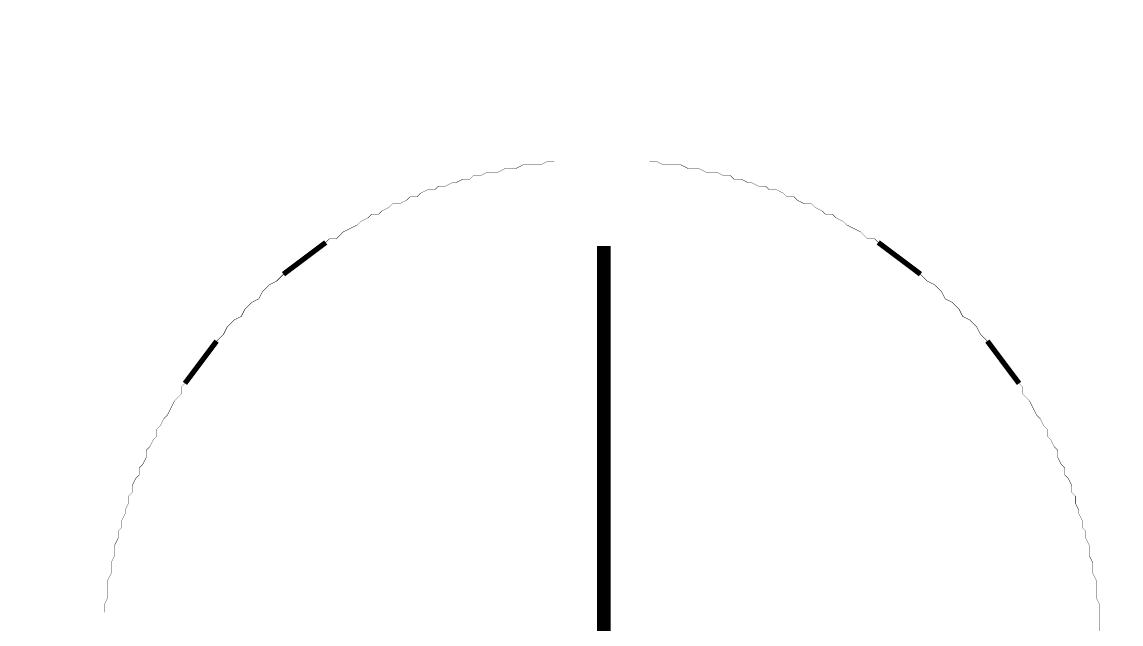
# Model space of a CAD drawing. Extents: x 0 to 595, y -1 to 841.
# Drawn here: x 434.14 to 440.76, y 217.62 to 221.24 of the extents above; entities that cross this region are included whole.
import ezdxf

# ---------------------------------------------------------------- set-up
doc = ezdxf.new("R2010")
doc.units = 0
doc.header["$MEASUREMENT"] = 0
doc.header["$XCLIPFRAME"] = 2
doc.linetypes.add('atContinuous2', pattern=[0])
doc.layers.add('at_Entity', color=7, linetype='Continuous')
picture_1 = doc.add_image_def('image1.jpg', size_in_pixel=(1446, 2048))

msp = doc.modelspace()

# ---------------------------------------------------------------- linework, layer by layer
at = {"layer": 'at_Entity', "color": 7}
for points in [[(434.6348, 217.6947, 0.00212, 0.00212, 0), (434.6348, 217.7371, 0.00212, 0.00212, 0), (434.656, 217.7795, 0.00212, 0.00212, 0), (434.656, 217.8854, 0.00212, 0.00212, 0), (434.6771, 217.9277, 0.00212, 0.00212, 0), (434.6771, 217.9913, 0.00212, 0.00212, 0), (434.6983, 218.0336, 0.00212, 0.00212, 0), (434.6983, 218.0972, 0.00212, 0.00212, 0), (434.7195, 218.1395, 0.00212, 0.00212, 0), (434.7195, 218.1819, 0.00212, 0.00212, 0), (434.7407, 218.2031, 0.00212, 0.00212, 0), (434.7407, 218.2454, 0.00212, 0.00212, 0), (434.7619, 218.2878, 0.00212, 0.00212, 0), (434.7619, 218.309, 0.00212, 0.00212, 0), (434.783, 218.3513, 0.00212, 0.00212, 0), (434.783, 218.3937, 0.00212, 0.00212, 0), (434.8042, 218.4149, 0.00212, 0.00212, 0), (434.8042, 218.4572, 0.00212, 0.00212, 0), (434.8254, 218.4996, 0.00212, 0.00212, 0), (434.8466, 218.5208, 0.00212, 0.00212, 0), (434.8466, 218.5631, 0.00212, 0.00212, 0), (434.8678, 218.5843, 0.00212, 0.00212, 0), (434.8889, 218.6267, 0.00212, 0.00212, 0), (434.8889, 218.669, 0.00212, 0.00212, 0), (434.9101, 218.6902, 0.00212, 0.00212, 0), (434.9313, 218.7326, 0.00212, 0.00212, 0), (434.9525, 218.7537, 0.00212, 0.00212, 0), (434.9525, 218.7961, 0.00212, 0.00212, 0), (434.9737, 218.8173, 0.00212, 0.00212, 0), (434.9948, 218.8596, 0.00212, 0.00212, 0), (435.016, 218.8808, 0.00212, 0.00212, 0), (435.0584, 218.9655, 0.00212, 0.00212, 0), (435.1007, 219.0079, 0.00212, 0.00212, 0), (435.1007, 219.0503, 0.00212, 0.00212, 0), (435.1219, 219.0714, 0.00212, 0.00212, 0), (435.3125, 219.3256, 0.00212, 0.00212, 0), (435.3337, 219.3468, 0.00212, 0.00212, 0), (435.3549, 219.368, 0.00212, 0.00212, 0), (435.3761, 219.4103, 0.00212, 0.00212, 0), (435.4184, 219.4527, 0.00212, 0.00212, 0), (435.4608, 219.4739, 0.00212, 0.00212, 0), (435.482, 219.5162, 0.00212, 0.00212, 0), (435.5032, 219.5374, 0.00212, 0.00212, 0), (435.5243, 219.5586, 0.00212, 0.00212, 0), (435.5667, 219.5798, 0.00212, 0.00212, 0), (435.5879, 219.6221, 0.00212, 0.00212, 0), (435.6302, 219.6645, 0.00212, 0.00212, 0), (435.6726, 219.6857, 0.00212, 0.00212, 0), (435.6938, 219.7068, 0.00212, 0.00212, 0), (435.715, 219.728, 0.00212, 0.00212, 0), (435.9691, 219.9186, 0.00212, 0.00212, 0), (435.9903, 219.9398, 0.00212, 0.00212, 0), (436.0327, 219.9398, 0.00212, 0.00212, 0), (436.075, 219.9822, 0.00212, 0.00212, 0), (436.1174, 220.0034, 0.00212, 0.00212, 0), (436.1597, 220.0245, 0.00212, 0.00212, 0), (436.1809, 220.0457, 0.00212, 0.00212, 0), (436.2233, 220.0669, 0.00212, 0.00212, 0), (436.2445, 220.0881, 0.00212, 0.00212, 0), (436.2868, 220.0881, 0.00212, 0.00212, 0), (436.308, 220.1093, 0.00212, 0.00212, 0), (436.3504, 220.1304, 0.00212, 0.00212, 0), (436.3715, 220.1516, 0.00212, 0.00212, 0), (436.4139, 220.1516, 0.00212, 0.00212, 0), (436.4563, 220.1728, 0.00212, 0.00212, 0), (436.4774, 220.194, 0.00212, 0.00212, 0), (436.5198, 220.194, 0.00212, 0.00212, 0), (436.541, 220.2152, 0.00212, 0.00212, 0), (436.5833, 220.2363, 0.00212, 0.00212, 0), (436.6257, 220.2363, 0.00212, 0.00212, 0), (436.6469, 220.2575, 0.00212, 0.00212, 0), (436.6892, 220.2575, 0.00212, 0.00212, 0), (436.7316, 220.2787, 0.00212, 0.00212, 0), (436.7528, 220.2787, 0.00212, 0.00212, 0), (436.7951, 220.2999, 0.00212, 0.00212, 0), (436.8375, 220.2999, 0.00212, 0.00212, 0), (436.8587, 220.3211, 0.00212, 0.00212, 0), (436.901, 220.3211, 0.00212, 0.00212, 0), (436.9434, 220.3422, 0.00212, 0.00212, 0), (437.0069, 220.3422, 0.00212, 0.00212, 0), (437.0493, 220.3634, 0.00212, 0.00212, 0), (437.1128, 220.3634, 0.00212, 0.00212, 0), (437.1552, 220.3846, 0.00212, 0.00212, 0), (437.2611, 220.3846, 0.00212, 0.00212, 0), (437.3035, 220.4058, 0.00212, 0.00212, 0), (437.3458, 220.4058, 0.00212, 0.00212, 0)], [(434.6348, 217.6947, 0.00212, 0.00212, 0), (434.6348, 217.7371, 0.00212, 0.00212, 0), (434.656, 217.7795, 0.00212, 0.00212, 0), (434.656, 217.8854, 0.00212, 0.00212, 0), (434.6771, 217.9277, 0.00212, 0.00212, 0), (434.6771, 217.9913, 0.00212, 0.00212, 0), (434.6983, 218.0336, 0.00212, 0.00212, 0), (434.6983, 218.0972, 0.00212, 0.00212, 0), (434.7195, 218.1395, 0.00212, 0.00212, 0), (434.7195, 218.1819, 0.00212, 0.00212, 0), (434.7407, 218.2031, 0.00212, 0.00212, 0), (434.7407, 218.2454, 0.00212, 0.00212, 0), (434.7619, 218.2878, 0.00212, 0.00212, 0), (434.7619, 218.309, 0.00212, 0.00212, 0), (434.783, 218.3513, 0.00212, 0.00212, 0), (434.783, 218.3937, 0.00212, 0.00212, 0), (434.8042, 218.4149, 0.00212, 0.00212, 0), (434.8042, 218.4572, 0.00212, 0.00212, 0), (434.8254, 218.4996, 0.00212, 0.00212, 0), (434.8466, 218.5208, 0.00212, 0.00212, 0), (434.8466, 218.5631, 0.00212, 0.00212, 0), (434.8678, 218.5843, 0.00212, 0.00212, 0), (434.8889, 218.6267, 0.00212, 0.00212, 0), (434.8889, 218.669, 0.00212, 0.00212, 0), (434.9101, 218.6902, 0.00212, 0.00212, 0), (434.9313, 218.7326, 0.00212, 0.00212, 0), (434.9525, 218.7537, 0.00212, 0.00212, 0), (434.9525, 218.7961, 0.00212, 0.00212, 0), (434.9737, 218.8173, 0.00212, 0.00212, 0), (434.9948, 218.8596, 0.00212, 0.00212, 0), (435.016, 218.8808, 0.00212, 0.00212, 0), (435.0584, 218.9655, 0.00212, 0.00212, 0), (435.1007, 219.0079, 0.00212, 0.00212, 0), (435.1007, 219.0503, 0.00212, 0.00212, 0), (435.1219, 219.0714, 0.00212, 0.00212, 0), (435.3125, 219.3256, 0.00212, 0.00212, 0), (435.3337, 219.3468, 0.00212, 0.00212, 0), (435.3549, 219.368, 0.00212, 0.00212, 0), (435.3761, 219.4103, 0.00212, 0.00212, 0), (435.4184, 219.4527, 0.00212, 0.00212, 0), (435.4608, 219.4739, 0.00212, 0.00212, 0), (435.482, 219.5162, 0.00212, 0.00212, 0), (435.5032, 219.5374, 0.00212, 0.00212, 0), (435.5243, 219.5586, 0.00212, 0.00212, 0), (435.5667, 219.5798, 0.00212, 0.00212, 0), (435.5879, 219.6221, 0.00212, 0.00212, 0), (435.6302, 219.6645, 0.00212, 0.00212, 0), (435.6726, 219.6857, 0.00212, 0.00212, 0), (435.6938, 219.7068, 0.00212, 0.00212, 0), (435.715, 219.728, 0.00212, 0.00212, 0), (435.9691, 219.9186, 0.00212, 0.00212, 0), (435.9903, 219.9398, 0.00212, 0.00212, 0), (436.0327, 219.9398, 0.00212, 0.00212, 0), (436.075, 219.9822, 0.00212, 0.00212, 0), (436.1174, 220.0034, 0.00212, 0.00212, 0), (436.1597, 220.0245, 0.00212, 0.00212, 0), (436.1809, 220.0457, 0.00212, 0.00212, 0), (436.2233, 220.0669, 0.00212, 0.00212, 0), (436.2445, 220.0881, 0.00212, 0.00212, 0), (436.2868, 220.0881, 0.00212, 0.00212, 0), (436.308, 220.1093, 0.00212, 0.00212, 0), (436.3504, 220.1304, 0.00212, 0.00212, 0), (436.3715, 220.1516, 0.00212, 0.00212, 0), (436.4139, 220.1516, 0.00212, 0.00212, 0), (436.4563, 220.1728, 0.00212, 0.00212, 0), (436.4774, 220.194, 0.00212, 0.00212, 0), (436.5198, 220.194, 0.00212, 0.00212, 0), (436.541, 220.2152, 0.00212, 0.00212, 0), (436.5833, 220.2363, 0.00212, 0.00212, 0), (436.6257, 220.2363, 0.00212, 0.00212, 0), (436.6469, 220.2575, 0.00212, 0.00212, 0), (436.6892, 220.2575, 0.00212, 0.00212, 0), (436.7316, 220.2787, 0.00212, 0.00212, 0), (436.7528, 220.2787, 0.00212, 0.00212, 0), (436.7951, 220.2999, 0.00212, 0.00212, 0), (436.8375, 220.2999, 0.00212, 0.00212, 0), (436.8587, 220.3211, 0.00212, 0.00212, 0), (436.901, 220.3211, 0.00212, 0.00212, 0), (436.9434, 220.3422, 0.00212, 0.00212, 0), (437.0069, 220.3422, 0.00212, 0.00212, 0), (437.0493, 220.3634, 0.00212, 0.00212, 0), (437.1128, 220.3634, 0.00212, 0.00212, 0), (437.1552, 220.3846, 0.00212, 0.00212, 0), (437.2611, 220.3846, 0.00212, 0.00212, 0), (437.3035, 220.4058, 0.00212, 0.00212, 0), (437.3458, 220.4058, 0.00212, 0.00212, 0)], [(434.6348, 217.6947, 0.00212, 0.00212, 0), (434.6348, 217.7371, 0.00212, 0.00212, 0), (434.656, 217.7795, 0.00212, 0.00212, 0), (434.656, 217.8854, 0.00212, 0.00212, 0), (434.6771, 217.9277, 0.00212, 0.00212, 0), (434.6771, 217.9913, 0.00212, 0.00212, 0), (434.6983, 218.0336, 0.00212, 0.00212, 0), (434.6983, 218.0972, 0.00212, 0.00212, 0), (434.7195, 218.1395, 0.00212, 0.00212, 0), (434.7195, 218.1819, 0.00212, 0.00212, 0), (434.7407, 218.2031, 0.00212, 0.00212, 0), (434.7407, 218.2454, 0.00212, 0.00212, 0), (434.7619, 218.2878, 0.00212, 0.00212, 0), (434.7619, 218.309, 0.00212, 0.00212, 0), (434.783, 218.3513, 0.00212, 0.00212, 0), (434.783, 218.3937, 0.00212, 0.00212, 0), (434.8042, 218.4149, 0.00212, 0.00212, 0), (434.8042, 218.4572, 0.00212, 0.00212, 0), (434.8254, 218.4996, 0.00212, 0.00212, 0), (434.8466, 218.5208, 0.00212, 0.00212, 0), (434.8466, 218.5631, 0.00212, 0.00212, 0), (434.8678, 218.5843, 0.00212, 0.00212, 0), (434.8889, 218.6267, 0.00212, 0.00212, 0), (434.8889, 218.669, 0.00212, 0.00212, 0), (434.9101, 218.6902, 0.00212, 0.00212, 0), (434.9313, 218.7326, 0.00212, 0.00212, 0), (434.9525, 218.7537, 0.00212, 0.00212, 0), (434.9525, 218.7961, 0.00212, 0.00212, 0), (434.9737, 218.8173, 0.00212, 0.00212, 0), (434.9948, 218.8596, 0.00212, 0.00212, 0), (435.016, 218.8808, 0.00212, 0.00212, 0), (435.0584, 218.9655, 0.00212, 0.00212, 0), (435.1007, 219.0079, 0.00212, 0.00212, 0), (435.1007, 219.0503, 0.00212, 0.00212, 0), (435.1219, 219.0714, 0.00212, 0.00212, 0), (435.3125, 219.3256, 0.00212, 0.00212, 0), (435.3337, 219.3468, 0.00212, 0.00212, 0), (435.3549, 219.368, 0.00212, 0.00212, 0), (435.3761, 219.4103, 0.00212, 0.00212, 0), (435.4184, 219.4527, 0.00212, 0.00212, 0), (435.4608, 219.4739, 0.00212, 0.00212, 0), (435.482, 219.5162, 0.00212, 0.00212, 0), (435.5032, 219.5374, 0.00212, 0.00212, 0), (435.5243, 219.5586, 0.00212, 0.00212, 0), (435.5667, 219.5798, 0.00212, 0.00212, 0), (435.5879, 219.6221, 0.00212, 0.00212, 0), (435.6302, 219.6645, 0.00212, 0.00212, 0), (435.6726, 219.6857, 0.00212, 0.00212, 0), (435.6938, 219.7068, 0.00212, 0.00212, 0), (435.715, 219.728, 0.00212, 0.00212, 0), (435.9691, 219.9186, 0.00212, 0.00212, 0), (435.9903, 219.9398, 0.00212, 0.00212, 0), (436.0327, 219.9398, 0.00212, 0.00212, 0), (436.075, 219.9822, 0.00212, 0.00212, 0), (436.1174, 220.0034, 0.00212, 0.00212, 0), (436.1597, 220.0245, 0.00212, 0.00212, 0), (436.1809, 220.0457, 0.00212, 0.00212, 0), (436.2233, 220.0669, 0.00212, 0.00212, 0), (436.2445, 220.0881, 0.00212, 0.00212, 0), (436.2868, 220.0881, 0.00212, 0.00212, 0), (436.308, 220.1093, 0.00212, 0.00212, 0), (436.3504, 220.1304, 0.00212, 0.00212, 0), (436.3715, 220.1516, 0.00212, 0.00212, 0), (436.4139, 220.1516, 0.00212, 0.00212, 0), (436.4563, 220.1728, 0.00212, 0.00212, 0), (436.4774, 220.194, 0.00212, 0.00212, 0), (436.5198, 220.194, 0.00212, 0.00212, 0), (436.541, 220.2152, 0.00212, 0.00212, 0), (436.5833, 220.2363, 0.00212, 0.00212, 0), (436.6257, 220.2363, 0.00212, 0.00212, 0), (436.6469, 220.2575, 0.00212, 0.00212, 0), (436.6892, 220.2575, 0.00212, 0.00212, 0), (436.7316, 220.2787, 0.00212, 0.00212, 0), (436.7528, 220.2787, 0.00212, 0.00212, 0), (436.7951, 220.2999, 0.00212, 0.00212, 0), (436.8375, 220.2999, 0.00212, 0.00212, 0), (436.8587, 220.3211, 0.00212, 0.00212, 0), (436.901, 220.3211, 0.00212, 0.00212, 0), (436.9434, 220.3422, 0.00212, 0.00212, 0), (437.0069, 220.3422, 0.00212, 0.00212, 0), (437.0493, 220.3634, 0.00212, 0.00212, 0), (437.1128, 220.3634, 0.00212, 0.00212, 0), (437.1552, 220.3846, 0.00212, 0.00212, 0), (437.2611, 220.3846, 0.00212, 0.00212, 0), (437.3035, 220.4058, 0.00212, 0.00212, 0), (437.3458, 220.4058, 0.00212, 0.00212, 0)], [(435.3125, 219.3256, 0.00212, 0.00212, 0), (435.3337, 219.3468, 0.00212, 0.00212, 0), (435.3549, 219.368, 0.00212, 0.00212, 0), (435.3761, 219.4103, 0.00212, 0.00212, 0), (435.4184, 219.4527, 0.00212, 0.00212, 0), (435.4608, 219.4739, 0.00212, 0.00212, 0), (435.482, 219.5162, 0.00212, 0.00212, 0), (435.5032, 219.5374, 0.00212, 0.00212, 0), (435.5243, 219.5586, 0.00212, 0.00212, 0), (435.5667, 219.5798, 0.00212, 0.00212, 0), (435.5879, 219.6221, 0.00212, 0.00212, 0), (435.6302, 219.6645, 0.00212, 0.00212, 0), (435.6726, 219.6857, 0.00212, 0.00212, 0), (435.6938, 219.7068, 0.00212, 0.00212, 0), (435.715, 219.728, 0.00212, 0.00212, 0), (435.9691, 219.9186, 0.00212, 0.00212, 0), (435.9903, 219.9398, 0.00212, 0.00212, 0), (436.0327, 219.9398, 0.00212, 0.00212, 0), (436.075, 219.9822, 0.00212, 0.00212, 0), (436.1174, 220.0034, 0.00212, 0.00212, 0), (436.1597, 220.0245, 0.00212, 0.00212, 0), (436.1809, 220.0457, 0.00212, 0.00212, 0), (436.2233, 220.0669, 0.00212, 0.00212, 0), (436.2445, 220.0881, 0.00212, 0.00212, 0), (436.2868, 220.0881, 0.00212, 0.00212, 0), (436.308, 220.1093, 0.00212, 0.00212, 0), (436.3504, 220.1304, 0.00212, 0.00212, 0), (436.3715, 220.1516, 0.00212, 0.00212, 0), (436.4139, 220.1516, 0.00212, 0.00212, 0), (436.4563, 220.1728, 0.00212, 0.00212, 0), (436.4774, 220.194, 0.00212, 0.00212, 0), (436.5198, 220.194, 0.00212, 0.00212, 0), (436.541, 220.2152, 0.00212, 0.00212, 0), (436.5833, 220.2363, 0.00212, 0.00212, 0), (436.6257, 220.2363, 0.00212, 0.00212, 0), (436.6469, 220.2575, 0.00212, 0.00212, 0), (436.6892, 220.2575, 0.00212, 0.00212, 0), (436.7316, 220.2787, 0.00212, 0.00212, 0), (436.7528, 220.2787, 0.00212, 0.00212, 0), (436.7951, 220.2999, 0.00212, 0.00212, 0), (436.8375, 220.2999, 0.00212, 0.00212, 0), (436.8587, 220.3211, 0.00212, 0.00212, 0), (436.901, 220.3211, 0.00212, 0.00212, 0), (436.9434, 220.3422, 0.00212, 0.00212, 0), (437.0069, 220.3422, 0.00212, 0.00212, 0), (437.0493, 220.3634, 0.00212, 0.00212, 0), (437.1128, 220.3634, 0.00212, 0.00212, 0), (437.1552, 220.3846, 0.00212, 0.00212, 0), (437.2611, 220.3846, 0.00212, 0.00212, 0), (437.3035, 220.4058, 0.00212, 0.00212, 0), (437.3458, 220.4058, 0.00212, 0.00212, 0)], [(435.9691, 219.9186, 0.00212, 0.00212, 0), (435.9903, 219.9398, 0.00212, 0.00212, 0), (436.0327, 219.9398, 0.00212, 0.00212, 0), (436.075, 219.9822, 0.00212, 0.00212, 0), (436.1174, 220.0034, 0.00212, 0.00212, 0), (436.1597, 220.0245, 0.00212, 0.00212, 0), (436.1809, 220.0457, 0.00212, 0.00212, 0), (436.2233, 220.0669, 0.00212, 0.00212, 0), (436.2445, 220.0881, 0.00212, 0.00212, 0), (436.2868, 220.0881, 0.00212, 0.00212, 0), (436.308, 220.1093, 0.00212, 0.00212, 0), (436.3504, 220.1304, 0.00212, 0.00212, 0), (436.3715, 220.1516, 0.00212, 0.00212, 0), (436.4139, 220.1516, 0.00212, 0.00212, 0), (436.4563, 220.1728, 0.00212, 0.00212, 0), (436.4774, 220.194, 0.00212, 0.00212, 0), (436.5198, 220.194, 0.00212, 0.00212, 0), (436.541, 220.2152, 0.00212, 0.00212, 0), (436.5833, 220.2363, 0.00212, 0.00212, 0), (436.6257, 220.2363, 0.00212, 0.00212, 0), (436.6469, 220.2575, 0.00212, 0.00212, 0), (436.6892, 220.2575, 0.00212, 0.00212, 0), (436.7316, 220.2787, 0.00212, 0.00212, 0), (436.7528, 220.2787, 0.00212, 0.00212, 0), (436.7951, 220.2999, 0.00212, 0.00212, 0), (436.8375, 220.2999, 0.00212, 0.00212, 0), (436.8587, 220.3211, 0.00212, 0.00212, 0), (436.901, 220.3211, 0.00212, 0.00212, 0), (436.9434, 220.3422, 0.00212, 0.00212, 0), (437.0069, 220.3422, 0.00212, 0.00212, 0), (437.0493, 220.3634, 0.00212, 0.00212, 0), (437.1128, 220.3634, 0.00212, 0.00212, 0), (437.1552, 220.3846, 0.00212, 0.00212, 0), (437.2611, 220.3846, 0.00212, 0.00212, 0), (437.3035, 220.4058, 0.00212, 0.00212, 0), (437.3458, 220.4058, 0.00212, 0.00212, 0)], [(437.9177, 220.4058, 0.00212, 0.00212, 0), (437.96, 220.4058, 0.00212, 0.00212, 0), (438.0024, 220.3846, 0.00212, 0.00212, 0), (438.1083, 220.3846, 0.00212, 0.00212, 0), (438.1507, 220.3634, 0.00212, 0.00212, 0), (438.2142, 220.3634, 0.00212, 0.00212, 0), (438.2566, 220.3422, 0.00212, 0.00212, 0), (438.3201, 220.3422, 0.00212, 0.00212, 0), (438.3625, 220.3211, 0.00212, 0.00212, 0), (438.4048, 220.3211, 0.00212, 0.00212, 0), (438.426, 220.2999, 0.00212, 0.00212, 0), (438.4684, 220.2999, 0.00212, 0.00212, 0), (438.5107, 220.2787, 0.00212, 0.00212, 0), (438.5319, 220.2787, 0.00212, 0.00212, 0), (438.5743, 220.2575, 0.00212, 0.00212, 0), (438.6166, 220.2575, 0.00212, 0.00212, 0), (438.6378, 220.2363, 0.00212, 0.00212, 0), (438.6802, 220.2363, 0.00212, 0.00212, 0), (438.7225, 220.2152, 0.00212, 0.00212, 0), (438.7437, 220.194, 0.00212, 0.00212, 0), (438.7861, 220.194, 0.00212, 0.00212, 0), (438.8072, 220.1728, 0.00212, 0.00212, 0), (438.8496, 220.1516, 0.00212, 0.00212, 0), (438.892, 220.1516, 0.00212, 0.00212, 0), (438.9131, 220.1304, 0.00212, 0.00212, 0), (438.9555, 220.1093, 0.00212, 0.00212, 0), (438.9767, 220.0881, 0.00212, 0.00212, 0), (439.019, 220.0881, 0.00212, 0.00212, 0), (439.0402, 220.0669, 0.00212, 0.00212, 0), (439.0826, 220.0457, 0.00212, 0.00212, 0), (439.1038, 220.0245, 0.00212, 0.00212, 0), (439.1885, 219.9822, 0.00212, 0.00212, 0), (439.2097, 219.961, 0.00212, 0.00212, 0), (439.2308, 219.9398, 0.00212, 0.00212, 0), (439.2732, 219.9398, 0.00212, 0.00212, 0), (439.2944, 219.9186, 0.00212, 0.00212, 0), (439.5485, 219.728, 0.00212, 0.00212, 0), (439.5697, 219.7068, 0.00212, 0.00212, 0), (439.5909, 219.6857, 0.00212, 0.00212, 0), (439.6333, 219.6645, 0.00212, 0.00212, 0), (439.6544, 219.6433, 0.00212, 0.00212, 0), (439.6756, 219.6221, 0.00212, 0.00212, 0), (439.6968, 219.5798, 0.00212, 0.00212, 0), (439.7392, 219.5586, 0.00212, 0.00212, 0), (439.7815, 219.5162, 0.00212, 0.00212, 0), (439.8027, 219.4739, 0.00212, 0.00212, 0), (439.8451, 219.4527, 0.00212, 0.00212, 0), (439.8662, 219.4315, 0.00212, 0.00212, 0), (439.8874, 219.4103, 0.00212, 0.00212, 0), (439.9086, 219.368, 0.00212, 0.00212, 0), (439.9298, 219.3468, 0.00212, 0.00212, 0), (439.951, 219.3256, 0.00212, 0.00212, 0), (440.1416, 219.0714, 0.00212, 0.00212, 0), (440.1628, 219.0503, 0.00212, 0.00212, 0), (440.1628, 219.0079, 0.00212, 0.00212, 0), (440.1839, 218.9867, 0.00212, 0.00212, 0), (440.2051, 218.9655, 0.00212, 0.00212, 0), (440.2263, 218.9232, 0.00212, 0.00212, 0), (440.2475, 218.8808, 0.00212, 0.00212, 0), (440.2687, 218.8596, 0.00212, 0.00212, 0), (440.2898, 218.8173, 0.00212, 0.00212, 0), (440.311, 218.7961, 0.00212, 0.00212, 0), (440.311, 218.7537, 0.00212, 0.00212, 0), (440.3322, 218.7326, 0.00212, 0.00212, 0), (440.3534, 218.6902, 0.00212, 0.00212, 0), (440.3746, 218.669, 0.00212, 0.00212, 0), (440.3746, 218.6267, 0.00212, 0.00212, 0), (440.3957, 218.5843, 0.00212, 0.00212, 0), (440.4169, 218.5631, 0.00212, 0.00212, 0), (440.4169, 218.5208, 0.00212, 0.00212, 0), (440.4381, 218.4996, 0.00212, 0.00212, 0), (440.4593, 218.4572, 0.00212, 0.00212, 0), (440.4593, 218.4149, 0.00212, 0.00212, 0), (440.4805, 218.3937, 0.00212, 0.00212, 0), (440.4805, 218.3513, 0.00212, 0.00212, 0), (440.5016, 218.309, 0.00212, 0.00212, 0), (440.5016, 218.2878, 0.00212, 0.00212, 0), (440.5228, 218.2454, 0.00212, 0.00212, 0), (440.5228, 218.2031, 0.00212, 0.00212, 0), (440.544, 218.1819, 0.00212, 0.00212, 0), (440.544, 218.1395, 0.00212, 0.00212, 0), (440.5652, 218.0972, 0.00212, 0.00212, 0), (440.5652, 218.0336, 0.00212, 0.00212, 0), (440.5864, 217.9913, 0.00212, 0.00212, 0), (440.5864, 217.9277, 0.00212, 0.00212, 0), (440.6075, 217.8854, 0.00212, 0.00212, 0), (440.6075, 217.7795, 0.00212, 0.00212, 0), (440.6287, 217.7371, 0.00212, 0.00212, 0), (440.6287, 217.4406, 0.00212, 0.00212, 0)], [(437.9177, 220.4058, 0.00212, 0.00212, 0), (437.96, 220.4058, 0.00212, 0.00212, 0), (438.0024, 220.3846, 0.00212, 0.00212, 0), (438.1083, 220.3846, 0.00212, 0.00212, 0), (438.1507, 220.3634, 0.00212, 0.00212, 0), (438.2142, 220.3634, 0.00212, 0.00212, 0), (438.2566, 220.3422, 0.00212, 0.00212, 0), (438.3201, 220.3422, 0.00212, 0.00212, 0), (438.3625, 220.3211, 0.00212, 0.00212, 0), (438.4048, 220.3211, 0.00212, 0.00212, 0), (438.426, 220.2999, 0.00212, 0.00212, 0), (438.4684, 220.2999, 0.00212, 0.00212, 0), (438.5107, 220.2787, 0.00212, 0.00212, 0), (438.5319, 220.2787, 0.00212, 0.00212, 0), (438.5743, 220.2575, 0.00212, 0.00212, 0), (438.6166, 220.2575, 0.00212, 0.00212, 0), (438.6378, 220.2363, 0.00212, 0.00212, 0), (438.6802, 220.2363, 0.00212, 0.00212, 0), (438.7225, 220.2152, 0.00212, 0.00212, 0), (438.7437, 220.194, 0.00212, 0.00212, 0), (438.7861, 220.194, 0.00212, 0.00212, 0), (438.8072, 220.1728, 0.00212, 0.00212, 0), (438.8496, 220.1516, 0.00212, 0.00212, 0), (438.892, 220.1516, 0.00212, 0.00212, 0), (438.9131, 220.1304, 0.00212, 0.00212, 0), (438.9555, 220.1093, 0.00212, 0.00212, 0), (438.9767, 220.0881, 0.00212, 0.00212, 0), (439.019, 220.0881, 0.00212, 0.00212, 0), (439.0402, 220.0669, 0.00212, 0.00212, 0), (439.0826, 220.0457, 0.00212, 0.00212, 0), (439.1038, 220.0245, 0.00212, 0.00212, 0), (439.1885, 219.9822, 0.00212, 0.00212, 0), (439.2097, 219.961, 0.00212, 0.00212, 0), (439.2308, 219.9398, 0.00212, 0.00212, 0), (439.2732, 219.9398, 0.00212, 0.00212, 0), (439.2944, 219.9186, 0.00212, 0.00212, 0), (439.5485, 219.728, 0.00212, 0.00212, 0), (439.5697, 219.7068, 0.00212, 0.00212, 0), (439.5909, 219.6857, 0.00212, 0.00212, 0), (439.6333, 219.6645, 0.00212, 0.00212, 0), (439.6544, 219.6433, 0.00212, 0.00212, 0), (439.6756, 219.6221, 0.00212, 0.00212, 0), (439.6968, 219.5798, 0.00212, 0.00212, 0), (439.7392, 219.5586, 0.00212, 0.00212, 0), (439.7815, 219.5162, 0.00212, 0.00212, 0), (439.8027, 219.4739, 0.00212, 0.00212, 0), (439.8451, 219.4527, 0.00212, 0.00212, 0), (439.8662, 219.4315, 0.00212, 0.00212, 0), (439.8874, 219.4103, 0.00212, 0.00212, 0), (439.9086, 219.368, 0.00212, 0.00212, 0), (439.9298, 219.3468, 0.00212, 0.00212, 0), (439.951, 219.3256, 0.00212, 0.00212, 0), (440.1416, 219.0714, 0.00212, 0.00212, 0), (440.1628, 219.0503, 0.00212, 0.00212, 0), (440.1628, 219.0079, 0.00212, 0.00212, 0), (440.1839, 218.9867, 0.00212, 0.00212, 0), (440.2051, 218.9655, 0.00212, 0.00212, 0), (440.2263, 218.9232, 0.00212, 0.00212, 0), (440.2475, 218.8808, 0.00212, 0.00212, 0), (440.2687, 218.8596, 0.00212, 0.00212, 0), (440.2898, 218.8173, 0.00212, 0.00212, 0), (440.311, 218.7961, 0.00212, 0.00212, 0), (440.311, 218.7537, 0.00212, 0.00212, 0), (440.3322, 218.7326, 0.00212, 0.00212, 0), (440.3534, 218.6902, 0.00212, 0.00212, 0), (440.3746, 218.669, 0.00212, 0.00212, 0), (440.3746, 218.6267, 0.00212, 0.00212, 0), (440.3957, 218.5843, 0.00212, 0.00212, 0), (440.4169, 218.5631, 0.00212, 0.00212, 0), (440.4169, 218.5208, 0.00212, 0.00212, 0), (440.4381, 218.4996, 0.00212, 0.00212, 0), (440.4593, 218.4572, 0.00212, 0.00212, 0), (440.4593, 218.4149, 0.00212, 0.00212, 0), (440.4805, 218.3937, 0.00212, 0.00212, 0), (440.4805, 218.3513, 0.00212, 0.00212, 0), (440.5016, 218.309, 0.00212, 0.00212, 0), (440.5016, 218.2878, 0.00212, 0.00212, 0), (440.5228, 218.2454, 0.00212, 0.00212, 0), (440.5228, 218.2031, 0.00212, 0.00212, 0), (440.544, 218.1819, 0.00212, 0.00212, 0), (440.544, 218.1395, 0.00212, 0.00212, 0), (440.5652, 218.0972, 0.00212, 0.00212, 0), (440.5652, 218.0336, 0.00212, 0.00212, 0), (440.5864, 217.9913, 0.00212, 0.00212, 0), (440.5864, 217.9277, 0.00212, 0.00212, 0), (440.6075, 217.8854, 0.00212, 0.00212, 0), (440.6075, 217.7795, 0.00212, 0.00212, 0), (440.6287, 217.7371, 0.00212, 0.00212, 0), (440.6287, 217.4406, 0.00212, 0.00212, 0)], [(437.9177, 220.4058, 0.00212, 0.00212, 0), (437.96, 220.4058, 0.00212, 0.00212, 0), (438.0024, 220.3846, 0.00212, 0.00212, 0), (438.1083, 220.3846, 0.00212, 0.00212, 0), (438.1507, 220.3634, 0.00212, 0.00212, 0), (438.2142, 220.3634, 0.00212, 0.00212, 0), (438.2566, 220.3422, 0.00212, 0.00212, 0), (438.3201, 220.3422, 0.00212, 0.00212, 0), (438.3625, 220.3211, 0.00212, 0.00212, 0), (438.4048, 220.3211, 0.00212, 0.00212, 0), (438.426, 220.2999, 0.00212, 0.00212, 0), (438.4684, 220.2999, 0.00212, 0.00212, 0), (438.5107, 220.2787, 0.00212, 0.00212, 0), (438.5319, 220.2787, 0.00212, 0.00212, 0), (438.5743, 220.2575, 0.00212, 0.00212, 0), (438.6166, 220.2575, 0.00212, 0.00212, 0), (438.6378, 220.2363, 0.00212, 0.00212, 0), (438.6802, 220.2363, 0.00212, 0.00212, 0), (438.7225, 220.2152, 0.00212, 0.00212, 0), (438.7437, 220.194, 0.00212, 0.00212, 0), (438.7861, 220.194, 0.00212, 0.00212, 0), (438.8072, 220.1728, 0.00212, 0.00212, 0), (438.8496, 220.1516, 0.00212, 0.00212, 0), (438.892, 220.1516, 0.00212, 0.00212, 0), (438.9131, 220.1304, 0.00212, 0.00212, 0), (438.9555, 220.1093, 0.00212, 0.00212, 0), (438.9767, 220.0881, 0.00212, 0.00212, 0), (439.019, 220.0881, 0.00212, 0.00212, 0), (439.0402, 220.0669, 0.00212, 0.00212, 0), (439.0826, 220.0457, 0.00212, 0.00212, 0), (439.1038, 220.0245, 0.00212, 0.00212, 0), (439.1885, 219.9822, 0.00212, 0.00212, 0), (439.2097, 219.961, 0.00212, 0.00212, 0), (439.2308, 219.9398, 0.00212, 0.00212, 0), (439.2732, 219.9398, 0.00212, 0.00212, 0), (439.2944, 219.9186, 0.00212, 0.00212, 0), (439.5485, 219.728, 0.00212, 0.00212, 0), (439.5697, 219.7068, 0.00212, 0.00212, 0), (439.5909, 219.6857, 0.00212, 0.00212, 0), (439.6333, 219.6645, 0.00212, 0.00212, 0), (439.6544, 219.6433, 0.00212, 0.00212, 0), (439.6756, 219.6221, 0.00212, 0.00212, 0), (439.6968, 219.5798, 0.00212, 0.00212, 0), (439.7392, 219.5586, 0.00212, 0.00212, 0), (439.7815, 219.5162, 0.00212, 0.00212, 0), (439.8027, 219.4739, 0.00212, 0.00212, 0), (439.8451, 219.4527, 0.00212, 0.00212, 0), (439.8662, 219.4315, 0.00212, 0.00212, 0), (439.8874, 219.4103, 0.00212, 0.00212, 0), (439.9086, 219.368, 0.00212, 0.00212, 0), (439.9298, 219.3468, 0.00212, 0.00212, 0), (439.951, 219.3256, 0.00212, 0.00212, 0), (440.1416, 219.0714, 0.00212, 0.00212, 0), (440.1628, 219.0503, 0.00212, 0.00212, 0), (440.1628, 219.0079, 0.00212, 0.00212, 0), (440.1839, 218.9867, 0.00212, 0.00212, 0), (440.2051, 218.9655, 0.00212, 0.00212, 0), (440.2263, 218.9232, 0.00212, 0.00212, 0), (440.2475, 218.8808, 0.00212, 0.00212, 0), (440.2687, 218.8596, 0.00212, 0.00212, 0), (440.2898, 218.8173, 0.00212, 0.00212, 0), (440.311, 218.7961, 0.00212, 0.00212, 0), (440.311, 218.7537, 0.00212, 0.00212, 0), (440.3322, 218.7326, 0.00212, 0.00212, 0), (440.3534, 218.6902, 0.00212, 0.00212, 0), (440.3746, 218.669, 0.00212, 0.00212, 0), (440.3746, 218.6267, 0.00212, 0.00212, 0), (440.3957, 218.5843, 0.00212, 0.00212, 0), (440.4169, 218.5631, 0.00212, 0.00212, 0), (440.4169, 218.5208, 0.00212, 0.00212, 0), (440.4381, 218.4996, 0.00212, 0.00212, 0), (440.4593, 218.4572, 0.00212, 0.00212, 0), (440.4593, 218.4149, 0.00212, 0.00212, 0), (440.4805, 218.3937, 0.00212, 0.00212, 0), (440.4805, 218.3513, 0.00212, 0.00212, 0), (440.5016, 218.309, 0.00212, 0.00212, 0), (440.5016, 218.2878, 0.00212, 0.00212, 0), (440.5228, 218.2454, 0.00212, 0.00212, 0), (440.5228, 218.2031, 0.00212, 0.00212, 0), (440.544, 218.1819, 0.00212, 0.00212, 0), (440.544, 218.1395, 0.00212, 0.00212, 0), (440.5652, 218.0972, 0.00212, 0.00212, 0), (440.5652, 218.0336, 0.00212, 0.00212, 0), (440.5864, 217.9913, 0.00212, 0.00212, 0), (440.5864, 217.9277, 0.00212, 0.00212, 0), (440.6075, 217.8854, 0.00212, 0.00212, 0), (440.6075, 217.7795, 0.00212, 0.00212, 0), (440.6287, 217.7371, 0.00212, 0.00212, 0), (440.6287, 217.4406, 0.00212, 0.00212, 0)], [(437.9177, 220.4058, 0.00212, 0.00212, 0), (437.96, 220.4058, 0.00212, 0.00212, 0), (438.0024, 220.3846, 0.00212, 0.00212, 0), (438.1083, 220.3846, 0.00212, 0.00212, 0), (438.1507, 220.3634, 0.00212, 0.00212, 0), (438.2142, 220.3634, 0.00212, 0.00212, 0), (438.2566, 220.3422, 0.00212, 0.00212, 0), (438.3201, 220.3422, 0.00212, 0.00212, 0), (438.3625, 220.3211, 0.00212, 0.00212, 0), (438.4048, 220.3211, 0.00212, 0.00212, 0), (438.426, 220.2999, 0.00212, 0.00212, 0), (438.4684, 220.2999, 0.00212, 0.00212, 0), (438.5107, 220.2787, 0.00212, 0.00212, 0), (438.5319, 220.2787, 0.00212, 0.00212, 0), (438.5743, 220.2575, 0.00212, 0.00212, 0), (438.6166, 220.2575, 0.00212, 0.00212, 0), (438.6378, 220.2363, 0.00212, 0.00212, 0), (438.6802, 220.2363, 0.00212, 0.00212, 0), (438.7225, 220.2152, 0.00212, 0.00212, 0), (438.7437, 220.194, 0.00212, 0.00212, 0), (438.7861, 220.194, 0.00212, 0.00212, 0), (438.8072, 220.1728, 0.00212, 0.00212, 0), (438.8496, 220.1516, 0.00212, 0.00212, 0), (438.892, 220.1516, 0.00212, 0.00212, 0), (438.9131, 220.1304, 0.00212, 0.00212, 0), (438.9555, 220.1093, 0.00212, 0.00212, 0), (438.9767, 220.0881, 0.00212, 0.00212, 0), (439.019, 220.0881, 0.00212, 0.00212, 0), (439.0402, 220.0669, 0.00212, 0.00212, 0), (439.0826, 220.0457, 0.00212, 0.00212, 0), (439.1038, 220.0245, 0.00212, 0.00212, 0), (439.1885, 219.9822, 0.00212, 0.00212, 0), (439.2097, 219.961, 0.00212, 0.00212, 0), (439.2308, 219.9398, 0.00212, 0.00212, 0), (439.2732, 219.9398, 0.00212, 0.00212, 0), (439.2944, 219.9186, 0.00212, 0.00212, 0), (439.5485, 219.728, 0.00212, 0.00212, 0), (439.5697, 219.7068, 0.00212, 0.00212, 0), (439.5909, 219.6857, 0.00212, 0.00212, 0), (439.6333, 219.6645, 0.00212, 0.00212, 0), (439.6544, 219.6433, 0.00212, 0.00212, 0), (439.6756, 219.6221, 0.00212, 0.00212, 0), (439.6968, 219.5798, 0.00212, 0.00212, 0), (439.7392, 219.5586, 0.00212, 0.00212, 0), (439.7815, 219.5162, 0.00212, 0.00212, 0), (439.8027, 219.4739, 0.00212, 0.00212, 0), (439.8451, 219.4527, 0.00212, 0.00212, 0), (439.8662, 219.4315, 0.00212, 0.00212, 0), (439.8874, 219.4103, 0.00212, 0.00212, 0), (439.9086, 219.368, 0.00212, 0.00212, 0), (439.9298, 219.3468, 0.00212, 0.00212, 0), (439.951, 219.3256, 0.00212, 0.00212, 0), (440.1416, 219.0714, 0.00212, 0.00212, 0), (440.1628, 219.0503, 0.00212, 0.00212, 0), (440.1628, 219.0079, 0.00212, 0.00212, 0), (440.1839, 218.9867, 0.00212, 0.00212, 0), (440.2051, 218.9655, 0.00212, 0.00212, 0), (440.2263, 218.9232, 0.00212, 0.00212, 0), (440.2475, 218.8808, 0.00212, 0.00212, 0), (440.2687, 218.8596, 0.00212, 0.00212, 0), (440.2898, 218.8173, 0.00212, 0.00212, 0), (440.311, 218.7961, 0.00212, 0.00212, 0), (440.311, 218.7537, 0.00212, 0.00212, 0), (440.3322, 218.7326, 0.00212, 0.00212, 0), (440.3534, 218.6902, 0.00212, 0.00212, 0), (440.3746, 218.669, 0.00212, 0.00212, 0), (440.3746, 218.6267, 0.00212, 0.00212, 0), (440.3957, 218.5843, 0.00212, 0.00212, 0), (440.4169, 218.5631, 0.00212, 0.00212, 0), (440.4169, 218.5208, 0.00212, 0.00212, 0), (440.4381, 218.4996, 0.00212, 0.00212, 0), (440.4593, 218.4572, 0.00212, 0.00212, 0), (440.4593, 218.4149, 0.00212, 0.00212, 0), (440.4805, 218.3937, 0.00212, 0.00212, 0), (440.4805, 218.3513, 0.00212, 0.00212, 0), (440.5016, 218.309, 0.00212, 0.00212, 0), (440.5016, 218.2878, 0.00212, 0.00212, 0), (440.5228, 218.2454, 0.00212, 0.00212, 0), (440.5228, 218.2031, 0.00212, 0.00212, 0), (440.544, 218.1819, 0.00212, 0.00212, 0), (440.544, 218.1395, 0.00212, 0.00212, 0), (440.5652, 218.0972, 0.00212, 0.00212, 0), (440.5652, 218.0336, 0.00212, 0.00212, 0), (440.5864, 217.9913, 0.00212, 0.00212, 0), (440.5864, 217.9277, 0.00212, 0.00212, 0), (440.6075, 217.8854, 0.00212, 0.00212, 0), (440.6075, 217.7795, 0.00212, 0.00212, 0), (440.6287, 217.7371, 0.00212, 0.00212, 0), (440.6287, 217.4406, 0.00212, 0.00212, 0)], [(437.9177, 220.4058, 0.00212, 0.00212, 0), (437.96, 220.4058, 0.00212, 0.00212, 0), (438.0024, 220.3846, 0.00212, 0.00212, 0), (438.1083, 220.3846, 0.00212, 0.00212, 0), (438.1507, 220.3634, 0.00212, 0.00212, 0), (438.2142, 220.3634, 0.00212, 0.00212, 0), (438.2566, 220.3422, 0.00212, 0.00212, 0), (438.3201, 220.3422, 0.00212, 0.00212, 0), (438.3625, 220.3211, 0.00212, 0.00212, 0), (438.4048, 220.3211, 0.00212, 0.00212, 0), (438.426, 220.2999, 0.00212, 0.00212, 0), (438.4684, 220.2999, 0.00212, 0.00212, 0), (438.5107, 220.2787, 0.00212, 0.00212, 0), (438.5319, 220.2787, 0.00212, 0.00212, 0), (438.5743, 220.2575, 0.00212, 0.00212, 0), (438.6166, 220.2575, 0.00212, 0.00212, 0), (438.6378, 220.2363, 0.00212, 0.00212, 0), (438.6802, 220.2363, 0.00212, 0.00212, 0), (438.7225, 220.2152, 0.00212, 0.00212, 0), (438.7437, 220.194, 0.00212, 0.00212, 0), (438.7861, 220.194, 0.00212, 0.00212, 0), (438.8072, 220.1728, 0.00212, 0.00212, 0), (438.8496, 220.1516, 0.00212, 0.00212, 0), (438.892, 220.1516, 0.00212, 0.00212, 0), (438.9131, 220.1304, 0.00212, 0.00212, 0), (438.9555, 220.1093, 0.00212, 0.00212, 0), (438.9767, 220.0881, 0.00212, 0.00212, 0), (439.019, 220.0881, 0.00212, 0.00212, 0), (439.0402, 220.0669, 0.00212, 0.00212, 0), (439.0826, 220.0457, 0.00212, 0.00212, 0), (439.1038, 220.0245, 0.00212, 0.00212, 0), (439.1885, 219.9822, 0.00212, 0.00212, 0), (439.2097, 219.961, 0.00212, 0.00212, 0), (439.2308, 219.9398, 0.00212, 0.00212, 0), (439.2732, 219.9398, 0.00212, 0.00212, 0), (439.2944, 219.9186, 0.00212, 0.00212, 0)], [(435.715, 219.728, 0.0318, 0.0318, 0), (435.9691, 219.9186, 0.0318, 0.0318, 0)], [(437.6423, 217.3982, 0.0822, 0.0822, 0), (437.6423, 219.8975, 0.0822, 0.0822, 0)], [(439.2944, 219.9186, 0.0318, 0.0318, 0), (439.5485, 219.728, 0.0318, 0.0318, 0)], [(435.3125, 219.3256, 0.003, 0.003, 0), (435.3337, 219.3468, 0.003, 0.003, 0), (435.3549, 219.368, 0.003, 0.003, 0), (435.3761, 219.4103, 0.003, 0.003, 0), (435.4184, 219.4527, 0.003, 0.003, 0), (435.4608, 219.4739, 0.003, 0.003, 0), (435.482, 219.5162, 0.003, 0.003, 0), (435.5032, 219.5374, 0.003, 0.003, 0), (435.5243, 219.5586, 0.003, 0.003, 0), (435.5667, 219.5798, 0.003, 0.003, 0), (435.5879, 219.6221, 0.003, 0.003, 0), (435.6302, 219.6645, 0.003, 0.003, 0), (435.6726, 219.6857, 0.003, 0.003, 0), (435.6938, 219.7068, 0.003, 0.003, 0), (435.715, 219.728, 0.003, 0.003, 0)], [(439.5485, 219.728, 0.003, 0.003, 0), (439.5697, 219.7068, 0.003, 0.003, 0), (439.5909, 219.6857, 0.003, 0.003, 0), (439.6333, 219.6645, 0.003, 0.003, 0), (439.6544, 219.6433, 0.003, 0.003, 0), (439.6756, 219.6221, 0.003, 0.003, 0), (439.6968, 219.5798, 0.003, 0.003, 0), (439.7392, 219.5586, 0.003, 0.003, 0), (439.7815, 219.5162, 0.003, 0.003, 0), (439.8027, 219.4739, 0.003, 0.003, 0), (439.8451, 219.4527, 0.003, 0.003, 0), (439.8662, 219.4315, 0.003, 0.003, 0), (439.8874, 219.4103, 0.003, 0.003, 0), (439.9086, 219.368, 0.003, 0.003, 0), (439.9298, 219.3468, 0.003, 0.003, 0), (439.951, 219.3256, 0.003, 0.003, 0)], [(435.1219, 219.0714, 0.0318, 0.0318, 0), (435.3125, 219.3256, 0.0318, 0.0318, 0)], [(435.1219, 219.0714, 0.0318, 0.0318, 0), (435.3125, 219.3256, 0.0318, 0.0318, 0)], [(439.951, 219.3256, 0.0318, 0.0318, 0), (440.1416, 219.0714, 0.0318, 0.0318, 0)], [(434.6348, 217.6947, 0.00212, 0.00212, 0), (434.6348, 217.7371, 0.00212, 0.00212, 0), (434.656, 217.7795, 0.00212, 0.00212, 0), (434.656, 217.8854, 0.00212, 0.00212, 0), (434.6771, 217.9277, 0.00212, 0.00212, 0), (434.6771, 217.9913, 0.00212, 0.00212, 0), (434.6983, 218.0336, 0.00212, 0.00212, 0), (434.6983, 218.0972, 0.00212, 0.00212, 0), (434.7195, 218.1395, 0.00212, 0.00212, 0), (434.7195, 218.1819, 0.00212, 0.00212, 0), (434.7407, 218.2031, 0.00212, 0.00212, 0), (434.7407, 218.2454, 0.00212, 0.00212, 0), (434.7619, 218.2878, 0.00212, 0.00212, 0), (434.7619, 218.309, 0.00212, 0.00212, 0), (434.783, 218.3513, 0.00212, 0.00212, 0), (434.783, 218.3937, 0.00212, 0.00212, 0), (434.8042, 218.4149, 0.00212, 0.00212, 0), (434.8042, 218.4572, 0.00212, 0.00212, 0), (434.8254, 218.4996, 0.00212, 0.00212, 0), (434.8466, 218.5208, 0.00212, 0.00212, 0), (434.8466, 218.5631, 0.00212, 0.00212, 0), (434.8678, 218.5843, 0.00212, 0.00212, 0), (434.8889, 218.6267, 0.00212, 0.00212, 0), (434.8889, 218.669, 0.00212, 0.00212, 0), (434.9101, 218.6902, 0.00212, 0.00212, 0), (434.9313, 218.7326, 0.00212, 0.00212, 0), (434.9525, 218.7537, 0.00212, 0.00212, 0), (434.9525, 218.7961, 0.00212, 0.00212, 0), (434.9737, 218.8173, 0.00212, 0.00212, 0), (434.9948, 218.8596, 0.00212, 0.00212, 0), (435.016, 218.8808, 0.00212, 0.00212, 0), (435.0584, 218.9655, 0.00212, 0.00212, 0), (435.1007, 219.0079, 0.00212, 0.00212, 0), (435.1007, 219.0503, 0.00212, 0.00212, 0), (435.1219, 219.0714, 0.00212, 0.00212, 0)], [(434.6348, 217.6947, 0.00212, 0.00212, 0), (434.6348, 217.7371, 0.00212, 0.00212, 0), (434.656, 217.7795, 0.00212, 0.00212, 0), (434.656, 217.8854, 0.00212, 0.00212, 0), (434.6771, 217.9277, 0.00212, 0.00212, 0), (434.6771, 217.9913, 0.00212, 0.00212, 0), (434.6983, 218.0336, 0.00212, 0.00212, 0), (434.6983, 218.0972, 0.00212, 0.00212, 0), (434.7195, 218.1395, 0.00212, 0.00212, 0), (434.7195, 218.1819, 0.00212, 0.00212, 0), (434.7407, 218.2031, 0.00212, 0.00212, 0), (434.7407, 218.2454, 0.00212, 0.00212, 0), (434.7619, 218.2878, 0.00212, 0.00212, 0), (434.7619, 218.309, 0.00212, 0.00212, 0), (434.783, 218.3513, 0.00212, 0.00212, 0), (434.783, 218.3937, 0.00212, 0.00212, 0), (434.8042, 218.4149, 0.00212, 0.00212, 0), (434.8042, 218.4572, 0.00212, 0.00212, 0), (434.8254, 218.4996, 0.00212, 0.00212, 0), (434.8466, 218.5208, 0.00212, 0.00212, 0), (434.8466, 218.5631, 0.00212, 0.00212, 0), (434.8678, 218.5843, 0.00212, 0.00212, 0), (434.8889, 218.6267, 0.00212, 0.00212, 0), (434.8889, 218.669, 0.00212, 0.00212, 0), (434.9101, 218.6902, 0.00212, 0.00212, 0), (434.9313, 218.7326, 0.00212, 0.00212, 0), (434.9525, 218.7537, 0.00212, 0.00212, 0), (434.9525, 218.7961, 0.00212, 0.00212, 0), (434.9737, 218.8173, 0.00212, 0.00212, 0), (434.9948, 218.8596, 0.00212, 0.00212, 0), (435.016, 218.8808, 0.00212, 0.00212, 0), (435.0584, 218.9655, 0.00212, 0.00212, 0), (435.1007, 219.0079, 0.00212, 0.00212, 0), (435.1007, 219.0503, 0.00212, 0.00212, 0), (435.1219, 219.0714, 0.00212, 0.00212, 0)], [(440.1416, 219.0714, 0.00212, 0.00212, 0), (440.1628, 219.0503, 0.00212, 0.00212, 0), (440.1628, 219.0079, 0.00212, 0.00212, 0), (440.1839, 218.9867, 0.00212, 0.00212, 0), (440.2051, 218.9655, 0.00212, 0.00212, 0), (440.2263, 218.9232, 0.00212, 0.00212, 0), (440.2475, 218.8808, 0.00212, 0.00212, 0), (440.2687, 218.8596, 0.00212, 0.00212, 0), (440.2898, 218.8173, 0.00212, 0.00212, 0), (440.311, 218.7961, 0.00212, 0.00212, 0), (440.311, 218.7537, 0.00212, 0.00212, 0), (440.3322, 218.7326, 0.00212, 0.00212, 0), (440.3534, 218.6902, 0.00212, 0.00212, 0), (440.3746, 218.669, 0.00212, 0.00212, 0), (440.3746, 218.6267, 0.00212, 0.00212, 0), (440.3957, 218.5843, 0.00212, 0.00212, 0), (440.4169, 218.5631, 0.00212, 0.00212, 0), (440.4169, 218.5208, 0.00212, 0.00212, 0), (440.4381, 218.4996, 0.00212, 0.00212, 0), (440.4593, 218.4572, 0.00212, 0.00212, 0), (440.4593, 218.4149, 0.00212, 0.00212, 0), (440.4805, 218.3937, 0.00212, 0.00212, 0), (440.4805, 218.3513, 0.00212, 0.00212, 0), (440.5016, 218.309, 0.00212, 0.00212, 0), (440.5016, 218.2878, 0.00212, 0.00212, 0), (440.5228, 218.2454, 0.00212, 0.00212, 0), (440.5228, 218.2031, 0.00212, 0.00212, 0), (440.544, 218.1819, 0.00212, 0.00212, 0), (440.544, 218.1395, 0.00212, 0.00212, 0), (440.5652, 218.0972, 0.00212, 0.00212, 0), (440.5652, 218.0336, 0.00212, 0.00212, 0), (440.5864, 217.9913, 0.00212, 0.00212, 0), (440.5864, 217.9277, 0.00212, 0.00212, 0), (440.6075, 217.8854, 0.00212, 0.00212, 0), (440.6075, 217.7795, 0.00212, 0.00212, 0), (440.6287, 217.7371, 0.00212, 0.00212, 0), (440.6287, 217.4406, 0.00212, 0.00212, 0)]]:
    msp.add_lwpolyline(points, format="xyseb", dxfattribs=at)
at = {"layer": 'at_Entity', "color": 7, "linetype": 'atContinuous2'}
msp.add_circle((391.3839, 172.5478), 81.8383, dxfattribs=at)
msp.add_arc((392.6464, 172.4064), 83.0311, 359.974589, 90.022604, dxfattribs=at)

# ---------------------------------------------------------------- pictures from other files: only their frames are drawn
image = msp.add_image(picture_1, insert=(0, 0.0068), size_in_units=(594.459, 841.5449))
image.set_boundary_path([(0.02575, 2047.98345), (1446.02584, 2047.98345), (1446.02584, -0.01657), (0.02575, -0.01657), (0.02575, 2047.98345)])

doc.saveas('drawing.dxf')
